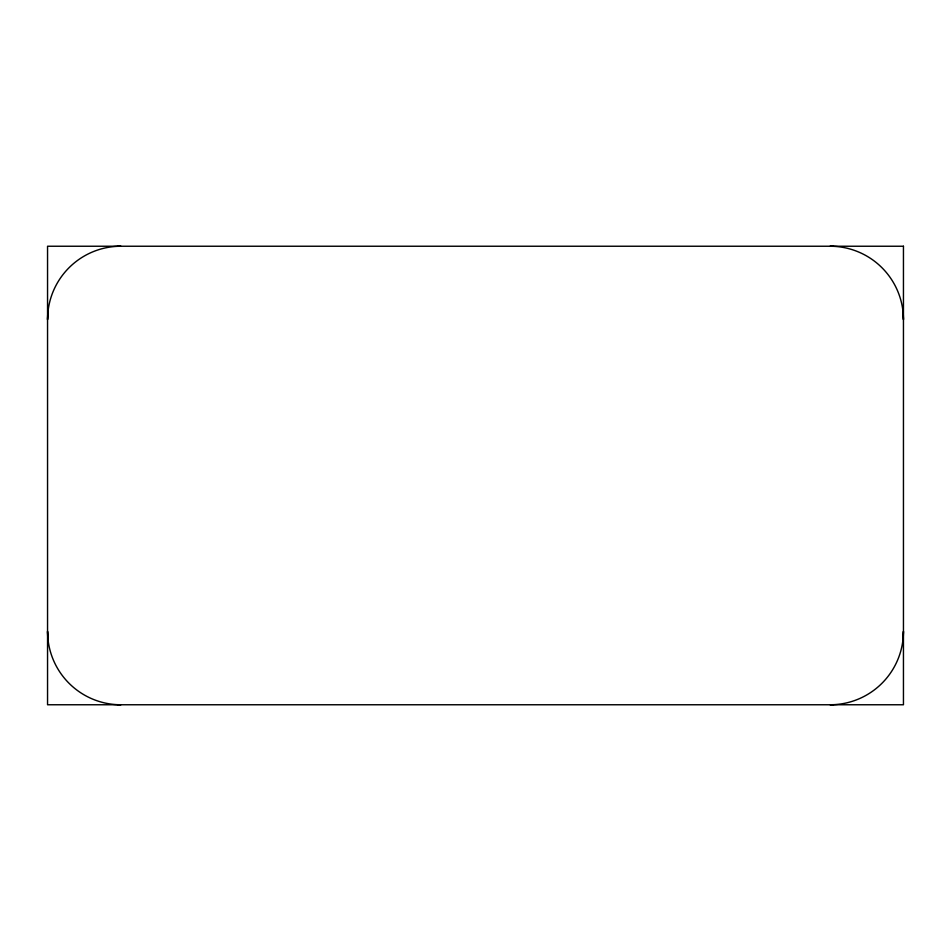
<?xml version="1.0" encoding="UTF-8"?>
<svg xmlns="http://www.w3.org/2000/svg" width="951" height="951" viewBox="0 0 951 951"><rect width="100%" height="100%" fill="white"/><g stroke="black" fill="none" stroke-linecap="round" stroke-linejoin="round"><path stroke-width="1.43" d="M48.061 310.977L47.55 319.607A73.358 73.358 0 0 1 120.92 246.238L118.031 246.309M902.939 640.023L903.45 631.393A73.358 73.358 0 0 1 830.08 704.762L832.969 704.691M832.969 246.309L830.092 246.238A73.358 73.358 0 0 1 903.45 319.607L902.939 310.977M118.031 704.691L120.908 704.762A73.358 73.358 0 0 1 47.55 631.393L48.061 640.023M903.45 246.238L47.55 246.238L47.55 704.762L903.45 704.762L903.45 246.238"/></g></svg>
